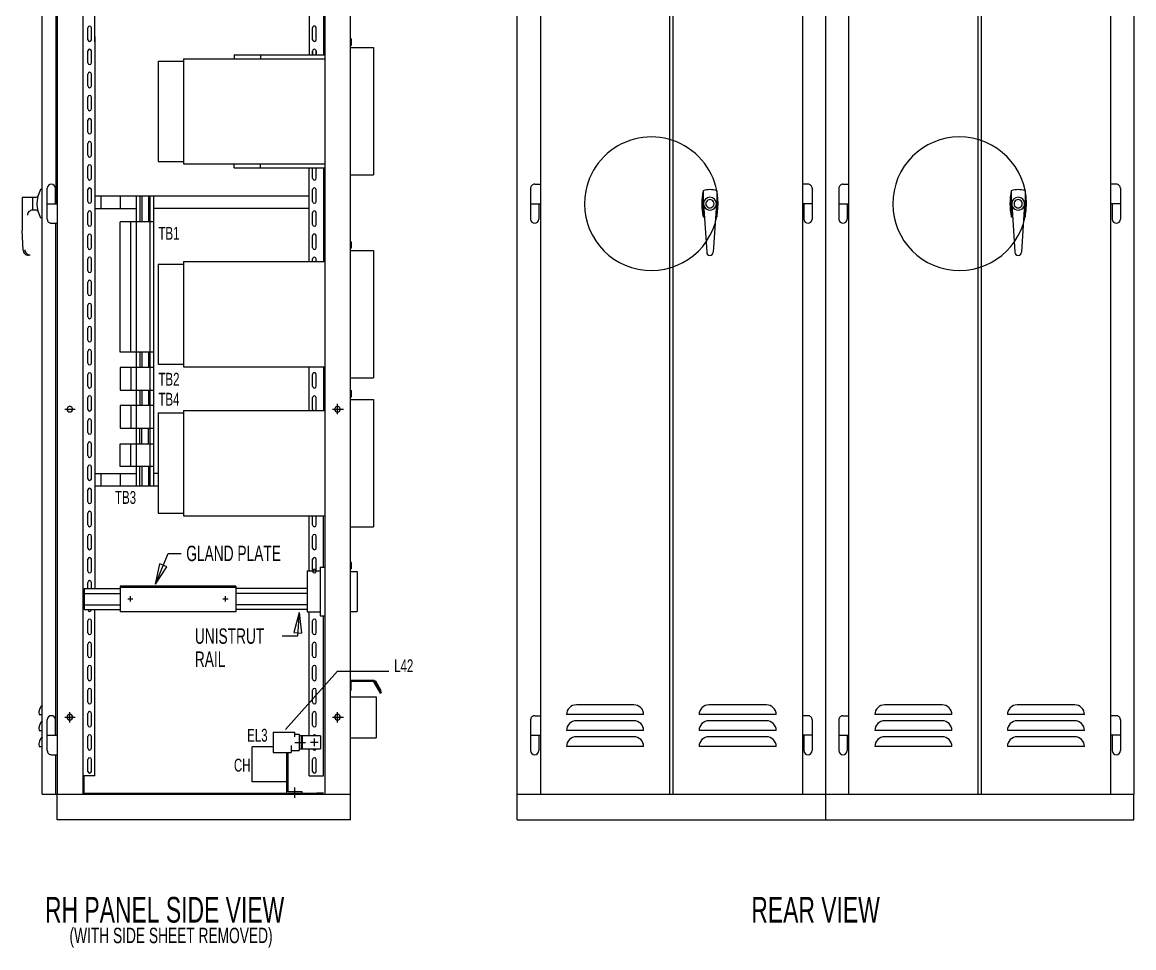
# Model space of a CAD drawing. Extents: x -5933 to 5929, y -4179 to 4187.
# Drawn here: x 718 to 2881, y 254 to 2056 of the extents above; entities that cross this region are included whole.
import ezdxf

# ---------------------------------------------------------------- set-up
doc = ezdxf.new("R2010")
doc.units = 0
doc.linetypes.add('SINGLECENTRE', pattern=[18, 12.6, -1.8, 1.8, -1.8])
doc.linetypes.add('SOLID', pattern=[0])
doc.layers.add('2', color=7, linetype='SOLID')

msp = doc.modelspace()

# ---------------------------------------------------------------- linework, layer by layer
at = {"layer": '2', "color": 7, "linetype": 'SOLID'}
for points in [[(756.497437, 552.964355), (756.497437, 2852.964355)], [(783.497437, 2852.964355), (783.497437, 1702.964355)], [(785.497437, 2852.964355), (785.497437, 552.964355)], [(835.497192, 2852.964355), (835.497192, 552.9646)], [(1304.497192, 2852.964355), (1304.497192, 1992.964233)], [(1306.497192, 2852.964355), (1306.497192, 552.9646)], [(1356.497681, 552.964355), (1356.497681, 2852.964355)], [(1681.309692, 552.964355), (1681.309692, 2852.964355)], [(1726.309692, 2852.964355), (1726.309692, 552.964355)], [(1978.30957, 552.964355), (1978.30957, 2852.964355)], [(1984.30957, 2852.964355), (1984.30957, 552.964355)], [(2236.30957, 2852.964355), (2236.30957, 552.964355)], [(2281.30957, 2852.964355), (2281.30957, 502.964355)], [(2326.30957, 2852.964355), (2326.30957, 552.964355)], [(2578.30957, 552.964355), (2578.30957, 2852.964355)], [(2584.30957, 2852.964355), (2584.30957, 552.964355)], [(2836.30957, 2852.964355), (2836.30957, 552.964355)], [(2881.30957, 2852.964355), (2881.30957, 552.964355)], [(858.997437, 2018.048096), (858.997437, 2224.4646)], [(1276.497192, 2224.4646), (1276.497192, 1992.964233)], [(845.497437, 2036.4646), (845.497437, 2045.464355)], [(845.497437, 2022.464355), (845.497437, 2045.464355)], [(852.497437, 2036.4646), (852.497437, 2045.464355)], [(852.497437, 2022.464355), (852.497437, 2045.464355)], [(1282.997437, 2036.4646), (1282.997437, 2045.4646)], [(1282.997437, 2022.4646), (1282.997437, 2045.4646)], [(1289.997437, 2036.4646), (1289.997437, 2045.4646)], [(1289.997437, 2022.4646), (1289.997437, 2045.4646)], [(858.997437, 2028.4646), (858.997437, 1229.464478)], [(1356.497681, 2023.964355), (1358.497681, 2023.964355)], [(1358.497681, 2011.964355), (1358.497681, 2023.964355)], [(845.497437, 1991.4646), (845.497437, 2000.464355)], [(845.497437, 1977.464355), (845.497437, 2000.464355)], [(852.497437, 1991.4646), (852.497437, 2000.464355)], [(852.497437, 1977.464355), (852.497437, 2000.464355)], [(1130.497681, 1992.964233), (1306.497681, 1992.964233)], [(1130.497681, 1992.964233), (1130.497681, 1985.464355)], [(1181.497681, 1992.964233), (1181.497681, 1985.464355)], [(1282.997437, 1992.964233), (1282.997437, 2000.4646)], [(1282.997437, 2000.4646), (1282.997437, 1992.964233)], [(1289.997437, 1992.964233), (1289.997437, 2000.4646)], [(1289.997437, 2000.4646), (1289.997437, 1992.964233)], [(1356.497681, 2011.964355), (1358.497681, 2011.964355)], [(1356.497681, 2006.964355), (1401.497681, 2006.964355)], [(1401.497681, 2006.964355), (1401.497681, 1758.964355)], [(982.497437, 1980.464355), (1031.497437, 1980.464355)], [(982.497437, 1980.464355), (982.497437, 1785.464355)], [(1031.497437, 1985.464355), (1306.497192, 1985.464355)], [(1031.497437, 1985.464355), (1031.497437, 1780.464355)], [(845.497437, 1946.4646), (845.497437, 1955.464355)], [(845.497437, 1932.464355), (845.497437, 1955.464355)], [(852.497437, 1946.4646), (852.497437, 1955.464355)], [(852.497437, 1932.464355), (852.497437, 1955.464355)], [(845.497437, 1901.4646), (845.497437, 1910.464355)], [(845.497437, 1887.464355), (845.497437, 1910.464355)], [(852.497437, 1901.4646), (852.497437, 1910.464355)], [(852.497437, 1887.464355), (852.497437, 1910.464355)], [(845.497437, 1856.4646), (845.497437, 1865.464355)], [(845.497437, 1842.464355), (845.497437, 1865.464355)], [(852.497437, 1856.4646), (852.497437, 1865.464355)], [(852.497437, 1842.464355), (852.497437, 1865.464355)], [(845.497437, 1811.4646), (845.497437, 1820.464355)], [(845.497437, 1797.464355), (845.497437, 1820.464355)], [(852.497437, 1811.4646), (852.497437, 1820.464355)], [(852.497437, 1797.464355), (852.497437, 1820.464355)], [(845.497437, 1766.4646), (845.497437, 1775.464355)], [(845.497437, 1752.464355), (845.497437, 1775.464355)], [(852.497437, 1766.4646), (852.497437, 1775.464355)], [(852.497437, 1752.464355), (852.497437, 1775.464355)], [(982.497437, 1785.464355), (1031.497437, 1785.464355)], [(1031.497437, 1780.464355), (1306.497192, 1780.464355)], [(1130.497803, 1772.964478), (1130.497803, 1780.464355)], [(1181.497803, 1772.964478), (1181.497803, 1780.464355)], [(1130.497803, 1772.964478), (1306.497803, 1772.964478)], [(1276.497192, 1590.464355), (1276.497192, 1772.964478)], [(1282.997437, 1766.4646), (1282.997437, 1772.964478)], [(1282.997437, 1752.4646), (1282.997437, 1772.964478)], [(1289.997437, 1766.4646), (1289.997437, 1772.964478)], [(1289.997437, 1752.4646), (1289.997437, 1772.964478)], [(1304.497192, 1772.964478), (1304.497192, 1590.464355)], [(1356.497681, 1758.964355), (1401.497681, 1758.964355)], [(766.497437, 1672.964355), (766.497437, 1732.964355)], [(782.497437, 1702.964355), (782.497437, 1732.964355)], [(1707.309692, 1732.964355), (1707.309692, 1672.964355)], [(1715.309692, 1740.964355), (1726.309692, 1740.964355)], [(2247.30957, 1740.964355), (2236.30957, 1740.964355)], [(2255.30957, 1732.964355), (2255.30957, 1672.964355)], [(2307.30957, 1732.964355), (2307.30957, 1672.964355)], [(2315.30957, 1740.964355), (2326.30957, 1740.964355)], [(2847.30957, 1740.964355), (2836.30957, 1740.964355)], [(2855.30957, 1732.964355), (2855.30957, 1672.964355)], [(743.981262, 1715.411011), (717.7948, 1715.411011)], [(717.7948, 1715.411011), (717.7948, 1650.604004)], [(737.860413, 1715.411011), (737.860413, 1690.478882)], [(756.497559, 1730.464355), (753.497559, 1730.464355)], [(845.497437, 1721.4646), (845.497437, 1730.464355)], [(845.497437, 1707.464355), (845.497437, 1730.464355)], [(852.497437, 1721.4646), (852.497437, 1730.464355)], [(852.497437, 1707.464355), (852.497437, 1730.464355)], [(1276.496582, 1717.460938), (858.997437, 1717.460938)], [(870.627258, 1717.460938), (870.627258, 1693.460938)], [(908.139954, 1717.460938), (908.139954, 1693.460938)], [(939.380737, 1717.460938), (939.380737, 1153.460938)], [(946.401978, 1717.460938), (946.401978, 1667.960938)], [(950.369507, 1717.460938), (950.369507, 1667.960938)], [(963.322876, 1717.460938), (963.322876, 1667.960938)], [(966.032104, 1717.460938), (966.032104, 1153.460938)], [(972.997437, 1717.460938), (972.997437, 1153.460938)], [(1282.997437, 1721.4646), (1282.997437, 1730.4646)], [(1282.997437, 1707.4646), (1282.997437, 1730.4646)], [(1289.997437, 1721.4646), (1289.997437, 1730.4646)], [(1289.997437, 1707.4646), (1289.997437, 1730.4646)], [(2042.849976, 1728.293579), (2042.849976, 1677.560303)], [(2069.753906, 1728.368408), (2069.753906, 1677.560303)], [(2642.850098, 1728.293579), (2642.850098, 1677.560303)], [(2669.753906, 1728.368408), (2669.753906, 1677.560303)], [(743.992615, 1690.478882), (737.869019, 1690.478882)], [(766.497437, 1702.964355), (785.497437, 1702.964355)], [(858.997314, 1693.460938), (939.380737, 1693.460938)], [(1276.497437, 1693.460938), (972.997437, 1693.460938)], [(1707.309692, 1702.964355), (1726.309692, 1702.964355)], [(1723.309692, 1702.964355), (1723.309692, 1672.964355)], [(2043.80957, 1702.964355), (2050.05957, 1608.714355)], [(2068.80957, 1702.964355), (2062.55957, 1608.714355)], [(2255.30957, 1702.964355), (2236.30957, 1702.964355)], [(2239.30957, 1702.964355), (2239.30957, 1672.964355)], [(2307.30957, 1702.964355), (2326.30957, 1702.964355)], [(2323.30957, 1702.964355), (2323.30957, 1672.964355)], [(2643.80957, 1702.964355), (2650.05957, 1608.714355)], [(2668.80957, 1702.964355), (2662.55957, 1608.714355)], [(2855.30957, 1702.964355), (2836.30957, 1702.964355)], [(2839.30957, 1702.964355), (2839.30957, 1672.964355)], [(756.497559, 1675.464355), (753.497559, 1675.464355)], [(845.497437, 1676.4646), (845.497437, 1685.464355)], [(845.497437, 1662.464355), (845.497437, 1685.464355)], [(852.497437, 1676.4646), (852.497437, 1685.464355)], [(852.497437, 1662.464355), (852.497437, 1685.464355)], [(908.140015, 1413.710938), (908.140015, 1667.960938)], [(972.997437, 1667.960938), (908.140015, 1667.960938)], [(929.105347, 1413.710938), (929.105347, 1667.960938)], [(1282.997437, 1676.4646), (1282.997437, 1685.4646)], [(1282.997437, 1662.4646), (1282.997437, 1685.4646)], [(1289.997437, 1676.4646), (1289.997437, 1685.4646)], [(1289.997437, 1662.4646), (1289.997437, 1685.4646)], [(719.7948, 1612.510742), (717.78186, 1650.604004)], [(774.497437, 1664.964355), (785.497437, 1664.964355)], [(783.497437, 667.964355), (783.497437, 1664.964355)], [(845.497437, 1631.4646), (845.497437, 1640.464355)], [(845.497437, 1617.464355), (845.497437, 1640.464355)], [(852.497437, 1631.4646), (852.497437, 1640.464355)], [(852.497437, 1617.464355), (852.497437, 1640.464355)], [(1282.997437, 1631.4646), (1282.997437, 1640.4646)], [(1282.997437, 1617.4646), (1282.997437, 1640.4646)], [(1289.997437, 1631.4646), (1289.997437, 1640.4646)], [(1289.997437, 1617.4646), (1289.997437, 1640.4646)], [(1356.497681, 1628.964355), (1358.497681, 1628.964355)], [(1358.497681, 1616.964355), (1358.497681, 1628.964355)], [(732.7948, 1602.510742), (729.7948, 1602.510742)], [(732.7948, 1603.510742), (732.7948, 1602.510742)], [(1356.497681, 1616.964355), (1358.497681, 1616.964355)], [(1356.497681, 1611.964355), (1401.497681, 1611.964355)], [(1401.497681, 1611.964355), (1401.497681, 1363.964355)], [(845.497437, 1586.4646), (845.497437, 1595.464355)], [(845.497437, 1572.464355), (845.497437, 1595.464355)], [(852.497437, 1586.4646), (852.497437, 1595.464355)], [(852.497437, 1572.464355), (852.497437, 1595.464355)], [(982.497437, 1585.464355), (1031.497437, 1585.464355)], [(982.497437, 1585.464355), (982.497437, 1390.464355)], [(1031.497437, 1590.464355), (1306.497192, 1590.464355)], [(1031.497437, 1590.464355), (1031.497437, 1385.464355)], [(1282.997437, 1590.464355), (1282.997437, 1595.4646)], [(1282.997437, 1590.464355), (1282.997437, 1595.4646)], [(1289.997437, 1590.464355), (1289.997437, 1595.4646)], [(1289.997437, 1590.464355), (1289.997437, 1595.4646)], [(845.497437, 1541.4646), (845.497437, 1550.464355)], [(845.497437, 1527.464355), (845.497437, 1550.464355)], [(852.497437, 1541.4646), (852.497437, 1550.464355)], [(852.497437, 1527.464355), (852.497437, 1550.464355)], [(845.497437, 1496.4646), (845.497437, 1505.464355)], [(845.497437, 1482.464355), (845.497437, 1505.464355)], [(852.497437, 1496.4646), (852.497437, 1505.464355)], [(852.497437, 1482.464355), (852.497437, 1505.464355)], [(845.497437, 1451.4646), (845.497437, 1460.464355)], [(845.497437, 1437.464355), (845.497437, 1460.464355)], [(852.497437, 1451.4646), (852.497437, 1460.464355)], [(852.497437, 1437.464355), (852.497437, 1460.464355)], [(845.497437, 1406.4646), (845.497437, 1415.464355)], [(845.497437, 1392.464355), (845.497437, 1415.464355)], [(852.497437, 1406.4646), (852.497437, 1415.464355)], [(852.497437, 1392.464355), (852.497437, 1415.464355)], [(972.997437, 1413.710938), (908.140015, 1413.710938)], [(946.401978, 1413.710938), (946.401978, 1383.710938)], [(950.369507, 1413.710938), (950.369507, 1383.710938)], [(963.322876, 1413.710938), (963.322876, 1383.710938)], [(982.497437, 1390.464355), (1031.497437, 1390.464355)], [(1031.497437, 1385.464355), (1306.497192, 1385.464355)], [(1276.497192, 1300.464355), (1276.497192, 1385.464355)], [(1304.497192, 1385.464355), (1304.497192, 1300.464355)], [(845.497437, 1361.4646), (845.497437, 1370.464355)], [(845.497437, 1347.464355), (845.497437, 1370.464355)], [(852.497437, 1361.4646), (852.497437, 1370.464355)], [(852.497437, 1347.464355), (852.497437, 1370.464355)], [(972.997437, 1383.710938), (908.140015, 1383.710938)], [(908.140015, 1383.710938), (908.140015, 1339.710938)], [(929.105347, 1383.710938), (929.105347, 1339.710938)], [(1282.997437, 1361.464844), (1282.997437, 1370.4646)], [(1282.997437, 1347.4646), (1282.997437, 1370.4646)], [(1289.997437, 1361.464844), (1289.997437, 1370.4646)], [(1289.997437, 1347.4646), (1289.997437, 1370.4646)], [(1356.497681, 1363.964355), (1401.497681, 1363.964355)], [(845.497437, 1316.4646), (845.497437, 1325.464355)], [(845.497437, 1302.464355), (845.497437, 1325.464355)], [(852.497437, 1316.4646), (852.497437, 1325.464355)], [(852.497437, 1302.464355), (852.497437, 1325.464355)], [(908.140015, 1339.710938), (972.997437, 1339.710938)], [(946.401978, 1339.710938), (946.401978, 1309.710938)], [(950.369507, 1339.710938), (950.369507, 1309.710938)], [(963.322876, 1339.710938), (963.322876, 1309.710938)], [(1282.997437, 1316.464844), (1282.997437, 1325.4646)], [(1282.997437, 1302.4646), (1282.997437, 1325.4646)], [(1289.997437, 1316.464844), (1289.997437, 1325.4646)], [(1289.997437, 1302.4646), (1289.997437, 1325.4646)], [(1356.497681, 1338.964355), (1358.497681, 1338.964355)], [(1356.497681, 1326.964355), (1358.497681, 1326.964355)], [(1356.497681, 1321.964355), (1401.497681, 1321.964355)], [(1358.497681, 1326.964355), (1358.497681, 1338.964355)], [(1401.497681, 1321.964355), (1401.497681, 1073.964355)], [(800.497681, 1302.964355), (820.497681, 1302.964355)], [(908.140015, 1309.710938), (908.140015, 1265.710938)], [(972.997437, 1309.710938), (908.140015, 1309.710938)], [(929.105347, 1309.710938), (929.105347, 1265.710938)], [(1031.497437, 1300.464355), (1306.497192, 1300.464355)], [(1031.497437, 1300.464355), (1031.497437, 1095.464355)], [(1321.497681, 1302.964355), (1343.303223, 1302.964355)], [(1331.497681, 1292.964355), (1331.497681, 1312.964355)], [(845.497437, 1271.4646), (845.497437, 1280.464355)], [(845.497437, 1257.464355), (845.497437, 1280.464355)], [(852.497437, 1271.4646), (852.497437, 1280.464355)], [(852.497437, 1257.464355), (852.497437, 1280.464355)], [(982.497437, 1295.464355), (1031.497437, 1295.464355)], [(982.497437, 1295.464355), (982.497437, 1100.464355)], [(908.140015, 1265.710938), (972.997437, 1265.710938)], [(946.401978, 1235.460938), (946.401978, 1265.710938)], [(950.369507, 1235.460938), (950.369507, 1265.710938)], [(963.322876, 1235.460938), (963.322876, 1265.710938)], [(845.497437, 1226.4646), (845.497437, 1235.464355)], [(845.497437, 1212.464355), (845.497437, 1235.464355)], [(852.497437, 1226.4646), (852.497437, 1235.464355)], [(852.497437, 1212.464355), (852.497437, 1235.464355)], [(908.140015, 1191.460938), (908.140015, 1235.460938)], [(908.140015, 1235.460938), (972.997437, 1235.460938)], [(929.105347, 1191.460938), (929.105347, 1235.460938)], [(858.997314, 1229.464478), (858.997253, 953.464111)], [(845.497437, 1181.4646), (845.497437, 1190.464355)], [(845.497437, 1167.464355), (845.497437, 1190.464355)], [(852.497437, 1181.4646), (852.497437, 1190.464355)], [(852.497437, 1167.464355), (852.497437, 1190.464355)], [(972.997437, 1191.460938), (908.140015, 1191.460938)], [(946.401978, 1153.460938), (946.401978, 1191.460938)], [(950.369507, 1191.460938), (950.369507, 1153.460938)], [(963.322876, 1191.460938), (963.322876, 1153.460938)], [(858.997437, 1177.460938), (939.380737, 1177.460938)], [(870.627319, 1177.460938), (870.627319, 1153.460938)], [(908.140015, 1177.460938), (908.140015, 1153.460938)], [(982.497803, 1177.460938), (972.997437, 1177.460938)], [(858.997437, 1153.460938), (982.497803, 1153.460938)], [(845.497437, 1136.4646), (845.497437, 1145.464355)], [(845.497437, 1122.464355), (845.497437, 1145.464355)], [(852.497437, 1136.4646), (852.497437, 1145.464355)], [(852.497437, 1122.464355), (852.497437, 1145.464355)], [(845.497437, 1091.4646), (845.497437, 1100.464355)], [(845.497437, 1077.464355), (845.497437, 1100.464355)], [(852.497437, 1091.4646), (852.497437, 1100.464355)], [(852.497437, 1077.464355), (852.497437, 1100.464355)], [(982.497437, 1100.464355), (1031.497437, 1100.464355)], [(1031.497437, 1095.464355), (1306.497192, 1095.464355)], [(1276.497192, 987.964478), (1276.497192, 1095.464355)], [(1282.99646, 1091.4646), (1282.99646, 1095.464355)], [(1282.99646, 1077.464355), (1282.99646, 1095.464355)], [(1289.99646, 1091.4646), (1289.99646, 1095.464355)], [(1289.99646, 1077.464355), (1289.99646, 1095.464355)], [(1304.497192, 995.464478), (1304.497192, 1095.464355)], [(1356.497681, 1073.964355), (1401.497681, 1073.964355)], [(845.497437, 1046.4646), (845.497437, 1055.464355)], [(845.497437, 1032.464355), (845.497437, 1055.464355)], [(852.497437, 1046.4646), (852.497437, 1055.464355)], [(852.497437, 1032.464355), (852.497437, 1055.464355)], [(1282.99646, 1046.4646), (1282.99646, 1055.464355)], [(1282.99646, 1032.464355), (1282.99646, 1055.464355)], [(1289.99646, 1046.4646), (1289.99646, 1055.464355)], [(1289.99646, 1032.464355), (1289.99646, 1055.464355)], [(977.033142, 961.942627), (1002.033142, 1021.942627)], [(1002.033142, 1021.942627), (1027.033203, 1021.942566)], [(845.497437, 1001.4646), (845.497437, 1010.464355)], [(845.497437, 987.464355), (845.497437, 1010.464355)], [(852.497437, 1001.4646), (852.497437, 1010.464355)], [(852.497437, 987.464355), (852.497437, 1010.464355)], [(977.033142, 961.942627), (985.494681, 1001.750319)], [(977.033142, 961.942627), (999.340835, 995.981089)], [(999.340835, 995.981089), (985.494681, 1001.750319)], [(1282.99646, 1001.4646), (1282.99646, 1010.464355)], [(1282.99646, 987.964478), (1282.99646, 1010.464355)], [(1289.99646, 1001.4646), (1289.99646, 1010.464355)], [(1289.99646, 987.964478), (1289.99646, 1010.464355)], [(1297.497681, 995.464478), (1297.497681, 900.464478)], [(1297.497681, 995.464478), (1306.497681, 995.464478)], [(1358.497681, 1003.964478), (1356.497681, 1003.964478)], [(1358.497681, 991.964478), (1358.497681, 1003.964478)], [(1272.497681, 987.964478), (1272.497681, 907.964478)], [(1272.497681, 987.964478), (1297.497681, 987.964478)], [(1289.997192, 987.464722), (1289.997192, 987.464722)], [(1358.497681, 991.964478), (1356.497681, 991.964478)], [(1356.497681, 986.964478), (1369.497681, 986.964478)], [(1369.497681, 986.964478), (1369.497681, 908.964478)], [(838.315247, 953.464111), (908.315186, 953.464111)], [(838.315247, 953.464111), (838.315247, 912.464111)], [(845.497437, 956.4646), (845.497437, 965.464355)], [(845.497437, 953.464111), (845.497437, 965.464355)], [(852.497437, 956.4646), (852.497437, 965.464355)], [(852.497437, 953.464111), (852.497437, 965.464355)], [(908.315186, 958.464111), (908.315186, 908.464111)], [(1133.315186, 958.464111), (908.315186, 958.464111)], [(1133.315186, 955.464111), (908.315186, 955.464111)], [(1133.315186, 958.464111), (1133.315186, 908.464111)], [(1272.497803, 953.464111), (1133.315186, 953.464111)], [(838.315247, 943.964111), (908.315186, 943.964111)], [(923.315186, 933.464111), (933.315186, 933.464111)], [(928.315186, 928.464111), (928.315186, 938.464111)], [(1108.315186, 933.464111), (1118.315186, 933.464111)], [(1113.315186, 928.464111), (1113.315186, 938.464111)], [(1272.497803, 943.964111), (1133.315186, 943.964111)], [(838.315247, 921.964111), (908.315186, 921.964111)], [(838.315247, 912.464111), (908.315186, 912.464111)], [(858.997192, 588.9646), (858.997253, 912.464111)], [(1272.497803, 921.964111), (1133.315186, 921.964111)], [(1272.497803, 912.464111), (1133.315186, 912.464111)], [(1356.497681, 908.964478), (1369.497681, 908.964478)], [(845.497681, 867.4646), (845.497681, 890.4646)], [(852.497681, 867.4646), (852.497681, 890.4646)], [(1133.315186, 908.464111), (908.315186, 908.464111)], [(1256.968628, 906.941772), (1246.422867, 867.634814)], [(1256.968628, 906.941772), (1253.432373, 860.970337)], [(1256.968628, 906.941772), (1261.378685, 866.48437)], [(1272.497681, 907.964478), (1297.497681, 907.964478)], [(1276.497681, 666.4646), (1276.497437, 907.964539)], [(1282.996704, 867.4646), (1282.996704, 890.4646)], [(1289.996704, 867.4646), (1289.996704, 890.4646)], [(1297.497681, 900.464478), (1306.497681, 900.464478)], [(1304.497192, 588.9646), (1304.497192, 900.464539)], [(1246.422867, 867.634814), (1261.378685, 866.48437)], [(845.497681, 822.4646), (845.497681, 845.4646)], [(852.497681, 822.4646), (852.497681, 845.4646)], [(1253.432373, 860.970337), (1223.727783, 860.970337)], [(1282.997192, 822.4646), (1282.997192, 845.4646)], [(1289.997192, 822.4646), (1289.997192, 845.4646)], [(845.497681, 777.4646), (845.497681, 800.4646)], [(852.497681, 777.4646), (852.497681, 800.4646)], [(1230.247437, 679.041321), (1331.474121, 792.964355)], [(1282.997681, 777.4646), (1282.997681, 800.4646)], [(1289.997681, 777.4646), (1289.997681, 800.4646)], [(1331.474121, 792.964355), (1431.474121, 792.964355)], [(1356.497559, 774.964355), (1402.497559, 774.964355)], [(1357.997559, 755.964355), (1357.997559, 773.464355)], [(1357.997559, 773.464355), (1401.63147, 773.464355)], [(1415.198486, 749.965576), (1401.63147, 773.464355)], [(1402.497559, 774.964355), (1416.497559, 750.715576)], [(1405.729614, 773.366211), (1403.997559, 772.366211)], [(1416.729614, 754.313721), (1405.729614, 773.366211)], [(845.497681, 732.4646), (845.497681, 755.4646)], [(852.497681, 732.4646), (852.497681, 755.4646)], [(1282.997681, 732.4646), (1282.997681, 755.4646)], [(1289.997681, 732.4646), (1289.997681, 755.4646)], [(1356.497559, 755.964355), (1357.997559, 755.964355)], [(1356.497559, 742.964355), (1406.497559, 742.964355)], [(1406.497559, 742.964355), (1406.497559, 662.964355)], [(1416.729614, 754.313721), (1414.997559, 753.313721)], [(1415.198486, 749.965576), (1416.497559, 750.715576)], [(1908.30957, 726.964355), (1796.30957, 726.964355)], [(2166.30957, 726.964355), (2054.30957, 726.964355)], [(2508.30957, 726.964355), (2396.30957, 726.964355)], [(2766.30957, 726.964355), (2654.30957, 726.964355)], [(750.497437, 707.964355), (756.497437, 707.964355)], [(766.497437, 637.964355), (766.497437, 697.964355)], [(782.497437, 667.964355), (782.497437, 697.964355)], [(800.497681, 702.964355), (820.497681, 702.964355)], [(810.497681, 692.964355), (810.497681, 712.964355)], [(845.497681, 687.4646), (845.497681, 710.4646)], [(852.497681, 687.4646), (852.497681, 710.4646)], [(1282.997681, 687.4646), (1282.997681, 710.4646)], [(1289.997681, 687.4646), (1289.997681, 710.4646)], [(1321.497681, 702.964355), (1343.303223, 702.964355)], [(1331.497681, 692.964355), (1331.497681, 712.964355)], [(1707.309692, 697.964355), (1707.309692, 637.964355)], [(1715.309692, 705.964355), (1726.309692, 705.964355)], [(1927.30957, 707.964355), (1777.309692, 707.964355)], [(1908.30957, 695.964355), (1796.30957, 695.964355)], [(2185.30957, 707.964355), (2035.30957, 707.964355)], [(2166.30957, 695.964355), (2054.30957, 695.964355)], [(2247.30957, 705.964355), (2236.30957, 705.964355)], [(2255.30957, 697.964355), (2255.30957, 637.964355)], [(2307.30957, 697.964355), (2307.30957, 637.964355)], [(2315.30957, 705.964355), (2326.30957, 705.964355)], [(2527.30957, 707.964355), (2377.30957, 707.964355)], [(2508.30957, 695.964355), (2396.30957, 695.964355)], [(2785.30957, 707.964355), (2635.30957, 707.964355)], [(2766.30957, 695.964355), (2654.30957, 695.964355)], [(2847.30957, 705.964355), (2836.30957, 705.964355)], [(2855.30957, 697.964355), (2855.30957, 637.964355)], [(750.497437, 676.964355), (756.497437, 676.964355)], [(1206.497437, 673.9646), (1247.81311, 673.9646)], [(1206.497437, 673.9646), (1206.497437, 633.9646)], [(1247.81311, 673.9646), (1247.87561, 664.904785)], [(1927.30957, 676.964355), (1777.309692, 676.964355)], [(2185.30957, 676.964355), (2035.30957, 676.964355)], [(2527.30957, 676.964355), (2377.30957, 676.964355)], [(2785.30957, 676.964355), (2635.30957, 676.964355)], [(766.497437, 667.964355), (785.497437, 667.964355)], [(845.497681, 642.4646), (845.497681, 665.4646)], [(852.497681, 642.4646), (852.497681, 665.4646)], [(1247.840942, 669.904541), (1256.497681, 669.965088)], [(1248.501587, 653.9646), (1268.871216, 653.9646)], [(1256.497681, 669.965088), (1256.497681, 637.964111)], [(1298.497681, 666.4646), (1256.497681, 666.4646)], [(1260.497681, 666.4646), (1260.497681, 641.4646)], [(1262.497681, 666.4646), (1262.497681, 641.4646)], [(1293.997681, 653.9646), (1278.997681, 653.9646)], [(1286.497681, 646.4646), (1286.497681, 661.4646)], [(1298.497681, 666.4646), (1298.497681, 641.4646)], [(1356.497559, 662.964355), (1406.497559, 662.964355)], [(1707.309692, 667.964355), (1726.309692, 667.964355)], [(1723.309692, 667.964355), (1723.309692, 637.964355)], [(1908.30957, 664.964355), (1796.30957, 664.964355)], [(2166.30957, 664.964355), (2054.30957, 664.964355)], [(2255.30957, 667.964355), (2236.30957, 667.964355)], [(2239.30957, 667.964355), (2239.30957, 637.964355)], [(2307.30957, 667.964355), (2326.30957, 667.964355)], [(2323.30957, 667.964355), (2323.30957, 637.964355)], [(2508.30957, 664.964355), (2396.30957, 664.964355)], [(2766.30957, 664.964355), (2654.30957, 664.964355)], [(2855.30957, 667.964355), (2836.30957, 667.964355)], [(2839.30957, 667.964355), (2839.30957, 637.964355)], [(750.497437, 645.964355), (756.497437, 645.964355)], [(774.497437, 629.964355), (785.497437, 629.964355)], [(783.497437, 552.964355), (783.497437, 629.964355)], [(1165.497681, 576.968506), (1165.497681, 644.964355)], [(1206.497437, 644.964355), (1165.497681, 644.964355)], [(1206.497437, 633.9646), (1241.092407, 633.9646)], [(1232.497681, 554.964355), (1232.497681, 633.9646)], [(1235.497681, 557.964355), (1235.497681, 633.9646)], [(1240.994751, 647.855957), (1241.092407, 633.9646)], [(1241.065063, 637.856445), (1256.497681, 637.964111)], [(1256.497681, 641.4646), (1298.497681, 641.4646)], [(1276.497681, 588.9646), (1276.497681, 641.4646)], [(1927.30957, 645.964355), (1777.309692, 645.964355)], [(2185.30957, 645.964355), (2035.30957, 645.964355)], [(2527.30957, 645.964355), (2377.30957, 645.964355)], [(2785.30957, 645.964355), (2635.30957, 645.964355)], [(845.497681, 597.4646), (845.497681, 620.4646)], [(852.497681, 597.4646), (852.497681, 620.4646)], [(1282.997681, 597.4646), (1282.997681, 620.4646)], [(1289.997681, 597.4646), (1289.997681, 620.4646)], [(858.997192, 588.9646), (835.497437, 588.9646)], [(837.497437, 588.9646), (837.497437, 554.9646)], [(1276.497681, 588.9646), (1304.497681, 588.9646)], [(1232.497681, 576.964355), (1165.497681, 576.964355)], [(1247.497681, 565.964355), (1247.497681, 545.964355)], [(756.497437, 552.964355), (785.497437, 552.964355)], [(785.497437, 552.964355), (1356.497681, 552.964355)], [(785.497437, 502.964355), (785.497437, 552.964355)], [(837.497437, 554.9646), (850.497192, 554.9646)], [(837.497559, 554.964539), (1304.497559, 554.964539)], [(1262.497681, 557.964355), (1235.497681, 557.964355)], [(1262.497681, 554.964355), (1262.497681, 557.964355)], [(1304.497681, 554.9646), (1291.497192, 554.9646)], [(1356.497681, 502.964355), (1356.497681, 552.964355)], [(1681.309692, 502.964355), (1681.309692, 552.964355)], [(1681.309692, 552.964355), (2881.30957, 552.964355)], [(2881.30957, 502.964355), (2881.30957, 552.964355)], [(1356.497681, 502.964355), (785.497437, 502.964355)], [(1681.309692, 502.964355), (2281.30957, 502.964355)], [(2281.30957, 502.964355), (2881.30957, 502.964355)]]:
    msp.add_lwpolyline(points, dxfattribs=at)
for points in [[(852.497437, 2045.464355, 1), (845.497437, 2045.464355, 1)], [(1289.997437, 2045.4646, 1), (1282.997437, 2045.464599, 1)], [(845.497437, 2022.464355, 1), (852.497437, 2022.464355, 1)], [(1282.997437, 2022.464599, 1), (1289.997437, 2022.4646, 1)], [(852.497437, 2000.464355, 1), (845.497437, 2000.464355, 1)], [(1289.997437, 2000.4646, 1), (1282.997437, 2000.464599, 1)], [(845.497437, 1977.464355, 1), (852.497437, 1977.464355, 1)], [(852.497437, 1955.464355, 1), (845.497437, 1955.464355, 1)], [(845.497437, 1932.464355, 1), (852.497437, 1932.464355, 1)], [(852.497437, 1910.464355, 1), (845.497437, 1910.464355, 1)], [(845.497437, 1887.464355, 1), (852.497437, 1887.464355, 1)], [(852.497437, 1865.464355, 1), (845.497437, 1865.464355, 1)], [(845.497437, 1842.464355, 1), (852.497437, 1842.464355, 1)], [(852.497437, 1820.464355, 1), (845.497437, 1820.464355, 1)], [(2069.753911, 1677.560582, 1), (1814.670598, 1728.368397, 1), (2069.753911, 1677.560582, 1)], [(2669.753911, 1677.560582, 1), (2414.670598, 1728.368397, 1), (2669.753911, 1677.560582, 1)], [(845.497437, 1797.464355, 1), (852.497437, 1797.464355, 1)], [(852.497437, 1775.464355, 1), (845.497437, 1775.464355, 1)], [(845.497437, 1752.464355, 1), (852.497437, 1752.464355, 1)], [(1282.997437, 1752.464599, 1), (1289.997437, 1752.4646, 1)], [(782.497437, 1732.964355, 1), (766.497437, 1732.964355, 1)], [(852.497437, 1730.464355, 1), (845.497437, 1730.464355, 1)], [(1289.997437, 1730.4646, 1), (1282.997437, 1730.464599, 1)], [(1715.309692, 1740.964355, 0.414214), (1707.309692, 1732.964355, 0.414214)], [(2255.30957, 1732.964355, 0.414214), (2247.30957, 1740.964355, 0.414214)], [(2315.30957, 1740.964355, 0.414214), (2307.30957, 1732.964355, 0.414214)], [(2855.30957, 1732.964355, 0.414214), (2847.30957, 1740.964355, 0.414214)], [(743.981262, 1715.411011, 0.3336), (748.782605, 1719.015623, 0.3336)], [(753.497558, 1730.464354, 0.254546), (753.497563, 1675.464348, 0.254546)], [(2042.849968, 1728.293556, 0.100448), (2042.865159, 1677.560304, 0.100448)], [(2069.753901, 1728.36841, 0.155899), (2042.865236, 1728.368409, 0.155899)], [(2068.80957, 1702.964355, 1), (2043.80957, 1702.964358, 1), (2068.80957, 1702.964355, 1)], [(2064.30957, 1702.964355, 1), (2048.30957, 1702.964357, 1), (2064.30957, 1702.964355, 1)], [(2642.849848, 1728.29358, 0.100448), (2642.865033, 1677.560309, 0.100448)], [(2669.753901, 1728.36841, 0.155899), (2642.865236, 1728.368409, 0.155899)], [(2668.80957, 1702.964355, 1), (2643.80957, 1702.964358, 1), (2668.80957, 1702.964355, 1)], [(2664.30957, 1702.964355, 1), (2648.30957, 1702.964357, 1), (2664.30957, 1702.964355, 1)], [(737.869018, 1690.478882, 0.414214), (727.869019, 1680.478881, 0.414214)], [(748.793091, 1686.87732, 0.333424), (743.992615, 1690.478902, 0.333424)], [(845.497437, 1707.464355, 1), (852.497437, 1707.464355, 1)], [(852.497437, 1685.464355, 1), (845.497437, 1685.464355, 1)], [(1282.997437, 1707.464599, 1), (1289.997437, 1707.4646, 1)], [(1289.997437, 1685.4646, 1), (1282.997437, 1685.464599, 1)], [(766.497437, 1672.964355, 0.414214), (774.497437, 1664.964355, 0.414214)], [(1707.309692, 1672.964355, 1), (1723.309692, 1672.964355, 1)], [(2042.865243, 1677.5603, 0.015776), (2045.544912, 1676.796249, 0.015776)], [(2067.073482, 1676.783935, 0.014202), (2069.754156, 1677.560424, 0.014202)], [(2239.30957, 1672.964355, 1), (2255.30957, 1672.964355, 1)], [(2307.30957, 1672.964355, 1), (2323.30957, 1672.964355, 1)], [(2642.865243, 1677.5603, 0.015776), (2645.544912, 1676.796249, 0.015776)], [(2667.073482, 1676.783935, 0.014202), (2669.754156, 1677.560424, 0.014202)], [(2839.30957, 1672.964355, 1), (2855.30957, 1672.964355, 1)], [(845.497437, 1662.464355, 1), (852.497437, 1662.464355, 1)], [(1282.997437, 1662.464599, 1), (1289.997437, 1662.4646, 1)], [(852.497437, 1640.464355, 1), (845.497437, 1640.464355, 1)], [(1289.997437, 1640.4646, 1), (1282.997437, 1640.464599, 1)], [(719.7948, 1612.510741, 0.414214), (729.7948, 1602.510742, 0.414214)], [(722.7948, 1613.510741, 0.414214), (732.7948, 1603.510742, 0.414214)], [(845.497437, 1617.464355, 1), (852.497437, 1617.464355, 1)], [(1282.997437, 1617.464599, 1), (1289.997437, 1617.4646, 1)], [(2050.05957, 1608.714355, 1), (2062.55957, 1608.714355, 1)], [(2650.05957, 1608.714355, 1), (2662.55957, 1608.714355, 1)], [(852.497437, 1595.464355, 1), (845.497437, 1595.464355, 1)], [(1289.997437, 1595.4646, 1), (1282.997437, 1595.464599, 1)], [(845.497437, 1572.464355, 1), (852.497437, 1572.464355, 1)], [(852.497437, 1550.464355, 1), (845.497437, 1550.464355, 1)], [(845.497437, 1527.464355, 1), (852.497437, 1527.464355, 1)], [(852.497437, 1505.464355, 1), (845.497437, 1505.464355, 1)], [(845.497437, 1482.464355, 1), (852.497437, 1482.464355, 1)], [(852.497437, 1460.464355, 1), (845.497437, 1460.464355, 1)], [(845.497437, 1437.464355, 1), (852.497437, 1437.464355, 1)], [(852.497437, 1415.464355, 1), (845.497437, 1415.464355, 1)], [(845.497437, 1392.464355, 1), (852.497437, 1392.464355, 1)], [(852.497437, 1370.464355, 1), (845.497437, 1370.464355, 1)], [(1289.997437, 1370.4646, 1), (1282.997437, 1370.464599, 1)], [(845.497437, 1347.464355, 1), (852.497437, 1347.464355, 1)], [(1282.997437, 1347.464599, 1), (1289.997437, 1347.4646, 1)], [(852.497437, 1325.464355, 1), (845.497437, 1325.464355, 1)], [(1289.997437, 1325.4646, 1), (1282.997437, 1325.464599, 1)], [(815.997681, 1302.964355, 1), (804.997681, 1302.964356, 1), (815.997681, 1302.964355, 1)], [(845.497437, 1302.464355, 1), (852.497437, 1302.464355, 1)], [(1282.997437, 1302.464599, 0.153268), (1283.625339, 1300.464336, 0.153268)], [(1289.369535, 1300.464336, 0.153268), (1289.997437, 1302.4646, 0.153268)], [(1336.997681, 1302.964355, 1), (1325.997681, 1302.964356, 1), (1336.997681, 1302.964355, 1)], [(852.497437, 1280.464355, 1), (845.497437, 1280.464355, 1)], [(845.497437, 1257.464355, 1), (852.497437, 1257.464355, 1)], [(852.497437, 1235.464355, 1), (845.497437, 1235.464355, 1)], [(845.497437, 1212.464355, 1), (852.497437, 1212.464355, 1)], [(852.497437, 1190.464355, 1), (845.497437, 1190.464355, 1)], [(845.497437, 1167.464355, 1), (852.497437, 1167.464355, 1)], [(852.497437, 1145.464355, 1), (845.497437, 1145.464355, 1)], [(845.497437, 1122.464355, 1), (852.497437, 1122.464355, 1)], [(852.497437, 1100.464355, 1), (845.497437, 1100.464355, 1)], [(845.497437, 1077.464355, 1), (852.497437, 1077.464355, 1)], [(1282.99646, 1077.464355, 1), (1289.99646, 1077.464355, 1)], [(852.497437, 1055.464355, 1), (845.497437, 1055.464355, 1)], [(1289.99646, 1055.464355, 1), (1282.99646, 1055.464355, 1)], [(845.497437, 1032.464355, 1), (852.497437, 1032.464355, 1)], [(1282.99646, 1032.464355, 1), (1289.99646, 1032.464355, 1)], [(852.497437, 1010.464355, 1), (845.497437, 1010.464355, 1)], [(1289.99646, 1010.464355, 1), (1282.99646, 1010.464355, 1)], [(845.497437, 987.464355, 1), (852.497437, 987.464355, 1)], [(1289.99646, 987.464356, 1), (1282.99646, 987.464355, 1), (1289.99646, 987.464356, 1)], [(852.497437, 965.464355, 1), (845.497437, 965.464355, 1)], [(845.497681, 912.464599, 1), (852.497681, 912.4646, 1)], [(852.497681, 890.4646, 1), (845.497681, 890.464599, 1)], [(1289.996704, 890.4646, 1), (1282.996704, 890.464599, 1)], [(845.497681, 867.464599, 1), (852.497681, 867.4646, 1)], [(1282.996704, 867.464599, 1), (1289.996704, 867.4646, 1)], [(852.497681, 845.4646, 1), (845.497681, 845.464599, 1)], [(1289.997192, 845.4646, 1), (1282.997192, 845.464599, 1)], [(845.497681, 822.464599, 1), (852.497681, 822.4646, 1)], [(1282.997192, 822.464599, 1), (1289.997192, 822.4646, 1)], [(852.497681, 800.4646, 1), (845.497681, 800.464599, 1)], [(1289.997681, 800.4646, 1), (1282.997681, 800.464599, 1)], [(845.497681, 777.464599, 1), (852.497681, 777.4646, 1)], [(852.497681, 755.4646, 1), (845.497681, 755.464599, 1)], [(1282.997681, 777.464599, 1), (1289.997681, 777.4646, 1)], [(1289.997681, 755.4646, 1), (1282.997681, 755.464599, 1)], [(756.497436, 726.964354, 0.2235), (750.497385, 707.964352, 0.2235)], [(845.497681, 732.464599, 1), (852.497681, 732.4646, 1)], [(852.497681, 710.4646, 1), (845.497681, 710.464599, 1)], [(1282.997681, 732.464599, 1), (1289.997681, 732.4646, 1)], [(1289.997681, 710.4646, 1), (1282.997681, 710.464599, 1)], [(1796.309569, 726.964355, 0.414214), (1777.30957, 707.964354, 0.414214)], [(1927.30957, 707.964355, 0.414214), (1908.309569, 726.964355, 0.414214)], [(2054.309569, 726.964355, 0.414214), (2035.30957, 707.964354, 0.414214)], [(2185.30957, 707.964355, 0.414214), (2166.309569, 726.964355, 0.414214)], [(2396.309569, 726.964355, 0.414214), (2377.30957, 707.964354, 0.414214)], [(2527.30957, 707.964355, 0.414214), (2508.309569, 726.964355, 0.414214)], [(2654.309569, 726.964355, 0.414214), (2635.30957, 707.964354, 0.414214)], [(2785.30957, 707.964355, 0.414214), (2766.309569, 726.964355, 0.414214)], [(756.497436, 695.964354, 0.2235), (750.497385, 676.964352, 0.2235)], [(782.497437, 697.964355, 1), (766.497437, 697.964355, 1)], [(815.997681, 702.964355, 1), (804.997681, 702.964356, 1), (815.997681, 702.964355, 1)], [(1336.997681, 702.964355, 1), (1325.997681, 702.964356, 1), (1336.997681, 702.964355, 1)], [(1715.309692, 705.964355, 0.414214), (1707.309692, 697.964355, 0.414214)], [(1796.309569, 695.964355, 0.414214), (1777.30957, 676.964354, 0.414214)], [(1927.30957, 676.964355, 0.414214), (1908.309569, 695.964355, 0.414214)], [(2054.309569, 695.964355, 0.414214), (2035.30957, 676.964354, 0.414214)], [(2185.30957, 676.964355, 0.414214), (2166.309569, 695.964355, 0.414214)], [(2255.30957, 697.964355, 0.414214), (2247.30957, 705.964355, 0.414214)], [(2315.30957, 705.964355, 0.414214), (2307.30957, 697.964355, 0.414214)], [(2396.309569, 695.964355, 0.414214), (2377.30957, 676.964354, 0.414214)], [(2527.30957, 676.964355, 0.414214), (2508.309569, 695.964355, 0.414214)], [(2654.309569, 695.964355, 0.414214), (2635.30957, 676.964354, 0.414214)], [(2785.30957, 676.964355, 0.414214), (2766.309569, 695.964355, 0.414214)], [(2855.30957, 697.964355, 0.414214), (2847.30957, 705.964355, 0.414214)], [(845.497681, 687.464599, 1), (852.497681, 687.4646, 1)], [(1282.997681, 687.464599, 1), (1289.997681, 687.4646, 1)], [(756.497436, 664.964354, 0.2235), (750.497385, 645.964352, 0.2235)], [(852.497681, 665.4646, 1), (845.497681, 665.464599, 1)], [(1289.851685, 666.4646, 0.74535), (1283.143677, 666.464599, 0.74535)], [(1796.309569, 664.964355, 0.414214), (1777.30957, 645.964354, 0.414214)], [(1927.30957, 645.964355, 0.414214), (1908.309569, 664.964355, 0.414214)], [(2054.309569, 664.964355, 0.414214), (2035.30957, 645.964354, 0.414214)], [(2185.30957, 645.964355, 0.414214), (2166.309569, 664.964355, 0.414214)], [(2396.309569, 664.964355, 0.414214), (2377.30957, 645.964354, 0.414214)], [(2527.30957, 645.964355, 0.414214), (2508.309569, 664.964355, 0.414214)], [(2654.309569, 664.964355, 0.414214), (2635.30957, 645.964354, 0.414214)], [(2785.30957, 645.964355, 0.414214), (2766.309569, 664.964355, 0.414214)], [(766.497437, 637.964355, 0.414214), (774.497437, 629.964355, 0.414214)], [(845.497681, 642.464599, 1), (852.497681, 642.4646, 1)], [(1283.143677, 641.4646, 0.74535), (1289.851685, 641.4646, 0.74535)], [(1707.309692, 637.964355, 1), (1723.309692, 637.964355, 1)], [(2239.30957, 637.964355, 1), (2255.30957, 637.964355, 1)], [(2307.30957, 637.964355, 1), (2323.30957, 637.964355, 1)], [(2839.30957, 637.964355, 1), (2855.30957, 637.964355, 1)], [(852.497681, 620.4646, 1), (845.497681, 620.464599, 1)], [(1289.997681, 620.4646, 1), (1282.997681, 620.464599, 1)], [(845.497681, 597.464599, 1), (852.497681, 597.4646, 1)], [(1282.997681, 597.464599, 1), (1289.997681, 597.4646, 1)]]:
    msp.add_lwpolyline(points, format="xyb", dxfattribs=at)

# ---------------------------------------------------------------- texts
at = {"layer": '2', "color": 7, "linetype": 'SOLID', "width": 0.666667}
for s, height, p in [('TB1', 25, (982.997437, 1632.960938)), ('TB2', 25, (982.997437, 1348.710938)), ('TB4', 25, (982.997437, 1309.710938)), ('TB3', 25, (898.525396, 1118.460938)), ('GLAND PLATE', 30, (1037.033203, 1006.942627)), ('UNISTRUT', 30, (1053.727783, 845.970337)), ('RAIL', 30, (1053.727783, 800.970337)), ('L42', 25, (1441.76416, 790.717041)), ('EL3', 25, (1155.697643, 655.318726)), ('CH', 25, (1129.855642, 597.059814))]:
    msp.add_text(s, height=height, dxfattribs=at).set_placement(p)
at = {"layer": '2', "color": 7, "linetype": 'SINGLECENTRE', "width": 0.666667}
for s, height, p in [('RH PANEL SIDE VIEW', 50, (762.052978, 302.964355)), ('REAR VIEW', 50, (2136.865119, 302.964355)), ('(WITH SIDE SHEET REMOVED)', 30, (809.83077, 262.964355))]:
    msp.add_text(s, height=height, dxfattribs=at).set_placement(p)

doc.saveas('drawing.dxf')
